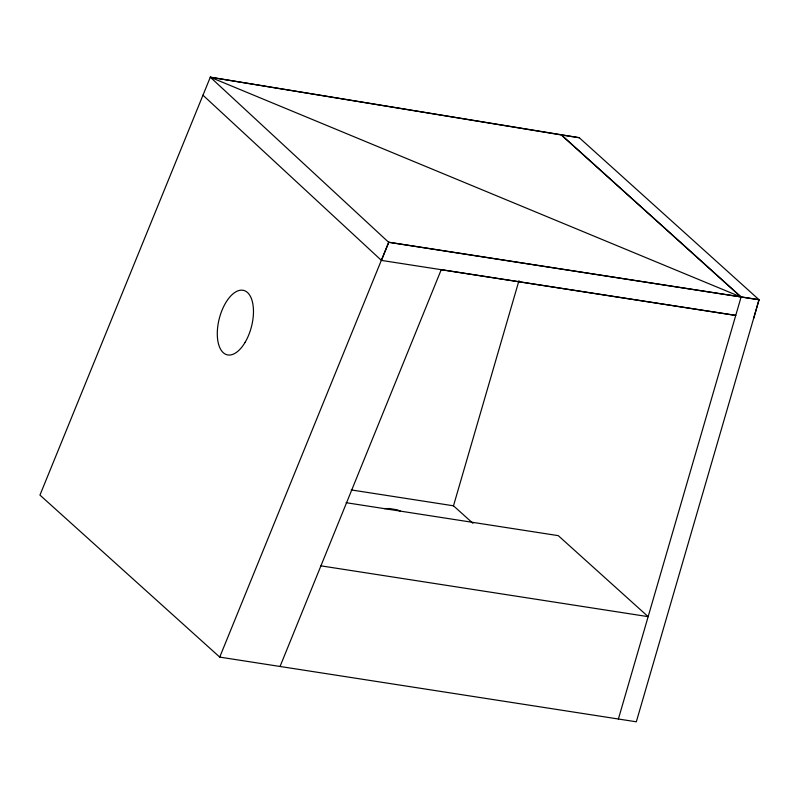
<?xml version="1.0" encoding="UTF-8"?>
<svg xmlns="http://www.w3.org/2000/svg" width="799" height="799" viewBox="0 0 799 799"><rect width="100%" height="100%" fill="white"/><g stroke="black" fill="none" stroke-linecap="round" stroke-linejoin="round"><path stroke-width="1.2" d="M381.682 259.795L388.803 242.287M753.727 318.192L759 299.695L579.275 137.718L210.307 77.203L39.95 495.09L219.725 657.108L636.324 721.797L759.05 299.735L388.723 242.207L219.725 657.108M472.968 523.345L453.492 505.807L518.98 280.609M618.386 719.01L741.112 296.958L561.337 134.931L210.307 77.203L388.773 242.407M280.04 666.476L441.238 269.682L735.789 315.415L381.433 260.404L202.966 95.201M384.089 508.593L389.632 508.534L397.353 509.872L400.419 511.13M579.275 137.718L561.337 134.931L741.023 297.018L210.307 77.203M388.674 242.317L759.05 299.735M351.19 489.917L453.492 505.807M346.137 502.701L558.261 535.64L648.149 616.648L320.918 565.842M245.123 342.302A33.238 16.589 -75.5 0 0 243.695 290.417A33.238 16.589 -75.5 0 0 217.308 335.071A33.238 16.589 -75.5 0 0 245.123 342.302"/></g></svg>
